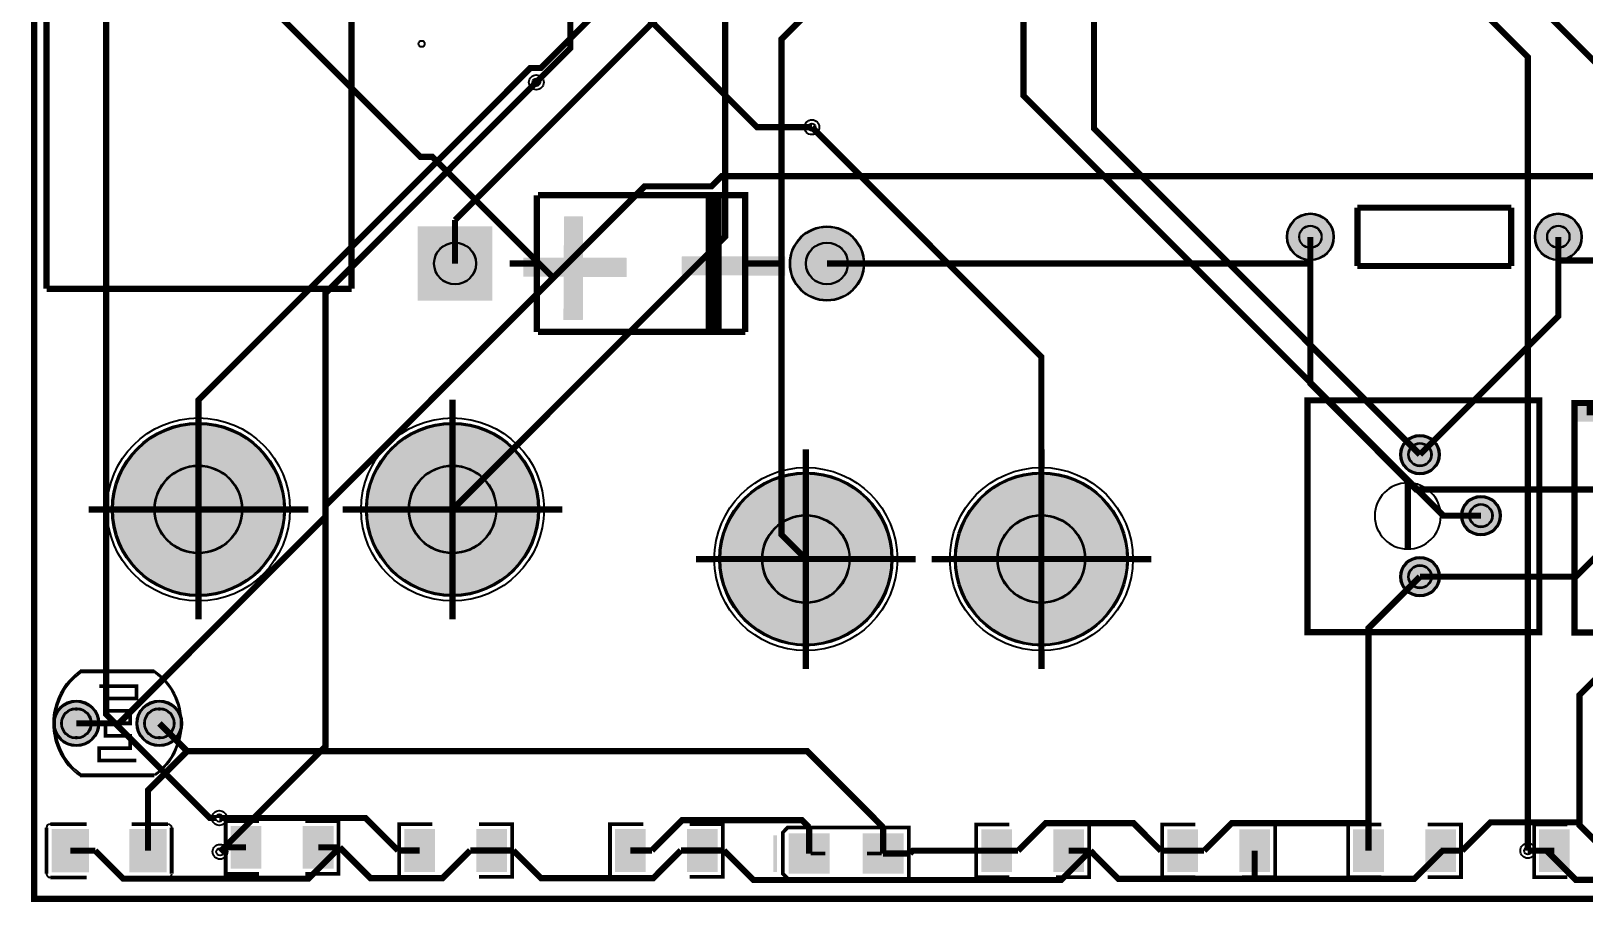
# Model space of a CAD drawing. Header units: millimetres. Extents: x 7 to 110, y 7 to 103.
# Drawn here: x 6.7 to 70.4, y 6.5 to 42.2 of the extents above; entities that cross this region are included whole.
import ezdxf

# ---------------------------------------------------------------- set-up
doc = ezdxf.new("R2010")
doc.units = ezdxf.units.MM
for name, color, linetype, true_color in [('BoardOutLine', 7, 'Continuous', 0xff00ff), ('BottomLayer', 7, 'Continuous', 0x0000ff), ('BottomSolderMaskLayer', 7, 'Continuous', 0xaa00ff), ('Document', 7, 'Continuous', 0xffffff), ('Hole', 7, 'Continuous', 0x222222), ('Multi-Layer', 7, 'Continuous', 0xc0c0c0), ('TopLayer', 7, 'Continuous', 0xff0000), ('TopPasteMaskLayer', 7, 'Continuous', 0x808080), ('TopSilkLayer', 7, 'Continuous', 0xffcc00), ('TopSolderMaskLayer', 7, 'Continuous', 0x800080)]:
    doc.layers.add(name, color=color, linetype=linetype, true_color=true_color)

msp = doc.modelspace()

# ---------------------------------------------------------------- hatches: boundary and pattern name
at = {"layer": 'BottomSolderMaskLayer'}
for points in [[(58.191516383032635, 33.77190754381513, 1), (60.121920243840364, 33.77190754381513, 1)], [(68.35153670307339, 33.77190754381513, 1), (70.28194056388112, 33.77190754381513, 1)], [(25.631445262890452, 31.154305308610674), (22.580645161290363, 31.154305308610674), (22.580645161290363, 34.20510541021088), (25.631445262890452, 34.20510541021088)], [(37.82067564135133, 32.67970535941072, 1), (40.87147574295153, 32.67970535941072, 1)], [(10.038214376428776, 22.606045212090407, 1), (17.139839979679984, 22.606045212090407, 1)], [(20.452235204470433, 22.606045212090407, 1), (27.55386080772164, 22.606045212090407, 1)], [(62.83439166878326, 24.852044704089394, 1), (64.45999491998977, 24.852044704089394, 1)], [(34.9302641605283, 20.5740411480823, 1), (42.03188976377951, 20.5740411480823, 1)], [(44.582283464567034, 20.5740411480823, 1), (51.68390906781824, 20.5740411480823, 1)], [(65.33426466852949, 22.351917703835397, 1), (66.959867919736, 22.351917703835397, 1)], [(62.83439166878326, 19.852044704089394, 1), (64.45999491998977, 19.852044704089394, 1)], [(7.647193294386444, 13.843027686055393, 1), (9.526797053593963, 13.843027686055393, 1)], [(11.047244094488224, 13.843027686055393, 1), (12.926847853695744, 13.843027686055393, 1)]]:
    msp.add_hatch(color=256, dxfattribs=at).paths.add_polyline_path(points)
at = {"layer": 'Document'}
for points in [[(28.547701295402817, 30.36776733553461), (29.3277114554229, 30.36776733553461), (29.347701295402544, 30.387757175514253), (29.347701295402544, 34.58778257556503), (29.327686055372055, 34.60777241554479), (28.587706375412722, 34.60777241554479), (28.567691135382233, 34.5877571755143), (28.567691135382233, 34.16776733553468)], [(31.137998475996824, 32.121336042672056), (31.137998475996824, 32.901346202692366), (31.11800863601718, 32.921336042672124), (26.917983235966517, 32.921336042672124), (26.897993395986873, 32.90132080264152), (26.897993395986873, 32.1613411226823), (26.918008636017362, 32.1413258826517), (27.337998475997097, 32.1413258826517)], [(37.63799847599705, 32.181330962661946), (37.63799847599705, 32.96134112268214), (37.61800863601741, 32.9813309626619), (33.41798323596652, 32.9813309626619), (33.39799339598687, 32.96131572263141), (33.39799339598687, 32.22133604267208), (33.41800863601736, 32.20132080264159), (33.83799847599687, 32.20132080264159)], [(69.97713995428, 26.967056134112227), (70.48514097028203, 26.967056134112227), (70.48514097028203, 26.586055372110764), (70.61214122428248, 26.4590551181102), (78.99415798831603, 26.4590551181102), (79.12115824231648, 26.586055372110764), (79.12115824231648, 27.09405638811279), (79.50215900431806, 27.09405638811279), (79.50215900431806, 26.205054610109187), (69.97713995428, 26.205054610109187)], [(41.35707391414792, 8.009017018034001), (41.35707391414792, 9.009017018034001), (41.207086614173136, 9.009017018034001), (41.207086614173136, 8.009017018034001)], [(38.68206756413508, 8.434010668021301), (38.68206756413508, 8.584023368046815), (39.28206756413522, 8.584023368046815), (39.28206756413522, 8.434010668021301)], [(41.58209296418602, 8.434010668021301), (41.58209296418602, 8.584023368046815), (40.98209296418588, 8.584023368046815), (40.98209296418588, 8.434010668021301)]]:
    msp.add_hatch(color=256, dxfattribs=at).paths.add_polyline_path(points)
at = {"layer": 'Multi-Layer'}
for points in [[(58.21691643383274, 33.77190754381513, 1), (60.096520193040256, 33.77190754381513, 1)], [(68.3769367538735, 33.77190754381513, 1), (70.25654051308102, 33.77190754381513, 1)], [(25.606045212090407, 31.17970535941072), (22.606045212090407, 31.17970535941072), (22.606045212090407, 34.17970535941072), (25.606045212090407, 34.17970535941072)], [(37.84607569215143, 32.67970535941072, 1), (40.84607569215143, 32.67970535941072, 1)], [(10.089014478028979, 22.606045212090407, 1), (17.08903987807978, 22.606045212090407, 1)], [(20.503035306070636, 22.606045212090407, 1), (27.50306070612144, 22.606045212090407, 1)], [(62.885191770383464, 24.852044704089394, 1), (64.40919481838957, 24.852044704089394, 1)], [(34.981064262128506, 20.5740411480823, 1), (41.98108966217931, 20.5740411480823, 1)], [(44.63308356616724, 20.5740411480823, 1), (51.63310896621804, 20.5740411480823, 1)], [(65.38506477012969, 22.351917703835397, 1), (66.9090678181358, 22.351917703835397, 1)], [(62.885191770383464, 19.852044704089394, 1), (64.40919481838957, 19.852044704089394, 1)], [(7.697993395986647, 13.843027686055393, 1), (9.47599695199376, 13.843027686055393, 1)], [(11.098044196088427, 13.843027686055393, 1), (12.876047752095541, 13.843027686055393, 1)]]:
    msp.add_hatch(color=256, dxfattribs=at).paths.add_polyline_path(points)
at = {"layer": 'TopLayer'}
for points in [[(16.14302768605546, 7.912522225044427), (16.14302768605546, 9.613512827025602), (14.935509271018532, 9.613512827025602), (14.935509271018532, 7.912522225044427)], [(17.89304038608077, 7.912522225044427), (17.89304038608077, 9.613512827025602), (19.1005588011177, 9.613512827025602), (19.1005588011177, 7.912522225044427)], [(9.079629159258388, 7.761849123698198), (9.079629159258388, 9.489865379730759), (7.594640589281084, 9.489865379730759), (7.594640589281084, 7.761849123698198)], [(10.779654559309051, 7.761849123698198), (10.779654559309051, 9.489865379730759), (12.264643129286355, 9.489865379730759), (12.264643129286355, 7.761849123698198)], [(23.255041910083833, 7.785521971043977), (23.255041910083833, 9.486512573025038), (22.047523495046903, 9.486512573025038), (22.047523495046903, 7.785521971043977)], [(25.00505461010937, 7.785521971043977), (25.00505461010937, 9.486512573025038), (26.21257302514607, 9.486512573025038), (26.21257302514607, 7.785521971043977)], [(31.891059182118283, 7.785521971043977), (31.891059182118283, 9.486512573025038), (30.68354076708158, 9.486512573025038), (30.68354076708158, 7.785521971043977)], [(33.64107188214382, 7.785521971043977), (33.64107188214382, 9.486512573025038), (34.84859029718075, 9.486512573025038), (34.84859029718075, 7.785521971043977)], [(37.79718059436129, 9.30901701803407), (39.43218186436377, 9.30901701803407), (39.43218186436377, 7.709017018033933), (37.79718059436129, 7.709017018033933)], [(40.83197866395733, 9.30901701803407), (42.46697993396003, 9.30901701803407), (42.46697993396003, 7.709017018033933), (40.83197866395733, 7.709017018033933)], [(46.90220980441984, 7.775361950723891), (46.90220980441984, 9.476352552705066), (45.69469138938268, 9.476352552705066), (45.69469138938268, 7.775361950723891)], [(48.65222250444515, 7.775361950723891), (48.65222250444515, 9.476352552705066), (49.85974091948185, 9.476352552705066), (49.85974091948185, 7.775361950723891)], [(54.52222504445024, 7.775361950723891), (54.52222504445024, 9.476352552705066), (53.31470662941308, 9.476352552705066), (53.31470662941308, 7.775361950723891)], [(56.27223774447555, 7.775361950723891), (56.27223774447555, 9.476352552705066), (57.479756159512476, 9.476352552705066), (57.479756159512476, 7.775361950723891)], [(62.142240284480636, 7.775361950723891), (62.142240284480636, 9.476352552705066), (60.934721869443706, 9.476352552705066), (60.934721869443706, 7.775361950723891)], [(63.89225298450617, 7.775361950723891), (63.89225298450617, 9.476352552705066), (65.09977139954287, 9.476352552705066), (65.09977139954287, 7.775361950723891)], [(69.76225552451126, 7.775361950723891), (69.76225552451126, 9.476352552705066), (68.5547371094741, 9.476352552705066), (68.5547371094741, 7.775361950723891)]]:
    msp.add_hatch(color=256, dxfattribs=at).paths.add_polyline_path(points)
at = {"layer": 'TopPasteMaskLayer'}
for points in [[(16.14302768605546, 8.01252222504445), (16.14302768605546, 8.373837947675838), (16.043027686055325, 8.473837947675861), (15.832461264922472, 8.473837947675861), (15.732461264922563, 8.573837947675884), (15.732461264922563, 8.952197104394145), (15.832461264922472, 9.052197104394168), (16.043027686055325, 9.052197104394168), (16.14302768605546, 9.15219710439419), (16.14302768605546, 9.513512827025579), (16.043027686055325, 9.613512827025602), (15.035509271018668, 9.613512827025602), (14.935509271018532, 9.513512827025579), (14.935509271018532, 8.01252222504445), (15.035509271018668, 7.912522225044427), (16.043027686055325, 7.912522225044427)], [(17.89304038608077, 8.01252222504445), (17.89304038608077, 8.373837947675838), (17.993040386080907, 8.473837947675861), (18.20360680721376, 8.473837947675861), (18.30360680721367, 8.573837947675884), (18.30360680721367, 8.952197104394145), (18.20360680721376, 9.052197104394168), (17.993040386080907, 9.052197104394168), (17.89304038608077, 9.15219710439419), (17.89304038608077, 9.513512827025579), (17.993040386080907, 9.613512827025602), (19.000558801117563, 9.613512827025602), (19.1005588011177, 9.513512827025579), (19.1005588011177, 8.01252222504445), (19.000558801117563, 7.912522225044427), (17.993040386080907, 7.912522225044427)], [(9.079629159258388, 7.861849123698221), (9.079629159258388, 8.232105664211304), (8.97962915925848, 8.332105664211326), (8.674726949453884, 8.332105664211326), (8.574726949453975, 8.432105664211349), (8.574726949453975, 8.819608839217608), (8.674726949453884, 8.91960883921763), (8.97962915925848, 8.91960883921763), (9.079629159258388, 9.019608839217653), (9.079629159258388, 9.389865379730736), (8.97962915925848, 9.489865379730759), (7.694640589281221, 9.489865379730759), (7.594640589281084, 9.389865379730736), (7.594640589281084, 7.861849123698221), (7.694640589281221, 7.761849123698198), (8.97962915925848, 7.761849123698198)], [(10.779654559309051, 7.861849123698221), (10.779654559309051, 8.232105664211304), (10.879654559309188, 8.332105664211326), (11.184556769113556, 8.332105664211326), (11.284556769113465, 8.432105664211349), (11.284556769113465, 8.819608839217608), (11.184556769113556, 8.91960883921763), (10.879654559309188, 8.91960883921763), (10.779654559309051, 9.019608839217653), (10.779654559309051, 9.389865379730736), (10.879654559309188, 9.489865379730759), (12.164643129286219, 9.489865379730759), (12.264643129286355, 9.389865379730736), (12.264643129286355, 7.861849123698221), (12.164643129286219, 7.761849123698198), (10.879654559309188, 7.761849123698198)], [(23.255041910083833, 7.885521971044), (23.255041910083833, 8.246837693675388), (23.155041910083924, 8.346837693675411), (22.94447548895107, 8.346837693675411), (22.844475488950934, 8.446837693675434), (22.844475488950934, 8.825196850393695), (22.94447548895107, 8.925196850393718), (23.155041910083924, 8.925196850393718), (23.255041910083833, 9.02519685039374), (23.255041910083833, 9.386512573025016), (23.155041910083924, 9.486512573025038), (22.14752349504704, 9.486512573025038), (22.047523495046903, 9.386512573025016), (22.047523495046903, 7.885521971044), (22.14752349504704, 7.785521971043977), (23.155041910083924, 7.785521971043977)], [(25.00505461010937, 7.885521971044), (25.00505461010937, 8.246837693675388), (25.105054610109278, 8.346837693675411), (25.31562103124213, 8.346837693675411), (25.415621031242267, 8.446837693675434), (25.415621031242267, 8.825196850393695), (25.31562103124213, 8.925196850393718), (25.105054610109278, 8.925196850393718), (25.00505461010937, 9.02519685039374), (25.00505461010937, 9.386512573025016), (25.105054610109278, 9.486512573025038), (26.112573025145934, 9.486512573025038), (26.21257302514607, 9.386512573025016), (26.21257302514607, 7.885521971044), (26.112573025145934, 7.785521971043977), (25.105054610109278, 7.785521971043977)], [(31.891059182118283, 7.885521971044), (31.891059182118283, 8.246837693675388), (31.791059182118374, 8.346837693675411), (31.58049276098552, 8.346837693675411), (31.480492760985385, 8.446837693675434), (31.480492760985385, 8.825196850393695), (31.58049276098552, 8.925196850393718), (31.791059182118374, 8.925196850393718), (31.891059182118283, 9.02519685039374), (31.891059182118283, 9.386512573025016), (31.791059182118374, 9.486512573025038), (30.783540767081718, 9.486512573025038), (30.68354076708158, 9.386512573025016), (30.68354076708158, 7.885521971044), (30.783540767081718, 7.785521971043977), (31.791059182118374, 7.785521971043977)], [(33.64107188214382, 7.885521971044), (33.64107188214382, 8.246837693675388), (33.74107188214373, 8.346837693675411), (33.95163830327658, 8.346837693675411), (34.05163830327672, 8.446837693675434), (34.05163830327672, 8.825196850393695), (33.95163830327658, 8.925196850393718), (33.74107188214373, 8.925196850393718), (33.64107188214382, 9.02519685039374), (33.64107188214382, 9.386512573025016), (33.74107188214373, 9.486512573025038), (34.74859029718061, 9.486512573025038), (34.84859029718075, 9.386512573025016), (34.84859029718075, 7.885521971044), (34.74859029718061, 7.785521971043977), (33.74107188214373, 7.785521971043977)], [(39.43208026416062, 7.8090170180339555), (39.43208026416062, 8.179527559055146), (39.33208026416071, 8.279527559055168), (38.97617475234949, 8.279527559055168), (38.876174752349584, 8.379527559055191), (38.876174752349584, 8.638506477012925), (38.97617475234949, 8.738506477012947), (39.33208026416071, 8.738506477012947), (39.43208026416062, 8.83850647701297), (39.43208026416062, 9.209017018034046), (39.33208026416071, 9.30901701803407), (37.89707899415782, 9.30901701803407), (37.797078994157914, 9.209017018034046), (37.797078994157914, 7.8090170180339555), (37.89707899415782, 7.709017018033933), (39.33208026416071, 7.709017018033933)], [(40.83205486410964, 9.209042418084778), (40.83205486410964, 8.83850647701297), (40.93205486410977, 8.738506477012947), (41.28796037592076, 8.738506477012947), (41.3879603759209, 8.638506477012925), (41.3879603759209, 8.379552959105922), (41.28796037592076, 8.2795529591059), (40.93205486410977, 8.2795529591059), (40.83205486410964, 8.179527559055146), (40.83205486410964, 7.8090170180339555), (40.93205486410977, 7.709017018033933), (42.36705613411243, 7.709017018033933), (42.467081534163185, 7.8090170180339555), (42.467081534163185, 9.209042418084778), (42.36705613411243, 9.3090424180848), (40.93205486410977, 9.3090424180848)], [(46.90220980441984, 7.8753619507238), (46.90220980441984, 8.236677673355302), (46.802209804419704, 8.336677673355325), (46.59164338328685, 8.336677673355325), (46.491643383286714, 8.436677673355348), (46.491643383286714, 8.815036830073609), (46.59164338328685, 8.915036830073632), (46.802209804419704, 8.915036830073632), (46.90220980441984, 9.015036830073655), (46.90220980441984, 9.376352552705043), (46.802209804419704, 9.476352552705066), (45.79469138938282, 9.476352552705066), (45.69469138938268, 9.376352552705043), (45.69469138938268, 7.8753619507238), (45.79469138938282, 7.775361950723891), (46.802209804419704, 7.775361950723891)], [(48.65222250444515, 7.8753619507238), (48.65222250444515, 8.236677673355302), (48.75222250444506, 8.336677673355325), (48.96278892557791, 8.336677673355325), (49.06278892557805, 8.436677673355348), (49.06278892557805, 8.815036830073609), (48.96278892557791, 8.915036830073632), (48.75222250444506, 8.915036830073632), (48.65222250444515, 9.015036830073655), (48.65222250444515, 9.376352552705043), (48.75222250444506, 9.476352552705066), (49.759740919481715, 9.476352552705066), (49.85974091948185, 9.376352552705043), (49.85974091948185, 7.8753619507238), (49.759740919481715, 7.775361950723891), (48.75222250444506, 7.775361950723891)], [(54.52222504445024, 7.8753619507238), (54.52222504445024, 8.236677673355302), (54.4222250444501, 8.336677673355325), (54.21165862331725, 8.336677673355325), (54.11165862331711, 8.436677673355348), (54.11165862331711, 8.815036830073609), (54.21165862331725, 8.915036830073632), (54.4222250444501, 8.915036830073632), (54.52222504445024, 9.015036830073655), (54.52222504445024, 9.376352552705043), (54.4222250444501, 9.476352552705066), (53.41470662941322, 9.476352552705066), (53.31470662941308, 9.376352552705043), (53.31470662941308, 7.8753619507238), (53.41470662941322, 7.775361950723891), (54.4222250444501, 7.775361950723891)], [(56.27223774447555, 7.8753619507238), (56.27223774447555, 8.236677673355302), (56.372237744475456, 8.336677673355325), (56.58280416560831, 8.336677673355325), (56.682804165608445, 8.436677673355348), (56.682804165608445, 8.815036830073609), (56.58280416560831, 8.915036830073632), (56.372237744475456, 8.915036830073632), (56.27223774447555, 9.015036830073655), (56.27223774447555, 9.376352552705043), (56.372237744475456, 9.476352552705066), (57.37975615951234, 9.476352552705066), (57.479756159512476, 9.376352552705043), (57.479756159512476, 7.8753619507238), (57.37975615951234, 7.775361950723891), (56.372237744475456, 7.775361950723891)], [(62.142240284480636, 7.8753619507238), (62.142240284480636, 8.236677673355302), (62.0422402844805, 8.336677673355325), (61.83167386334787, 8.336677673355325), (61.73167386334774, 8.436677673355348), (61.73167386334774, 8.815036830073609), (61.83167386334787, 8.915036830073632), (62.0422402844805, 8.915036830073632), (62.142240284480636, 9.015036830073655), (62.142240284480636, 9.376352552705043), (62.0422402844805, 9.476352552705066), (61.03472186944384, 9.476352552705066), (60.934721869443706, 9.376352552705043), (60.934721869443706, 7.8753619507238), (61.03472186944384, 7.775361950723891), (62.0422402844805, 7.775361950723891)], [(63.89225298450617, 7.8753619507238), (63.89225298450617, 8.236677673355302), (63.99225298450608, 8.336677673355325), (64.2028194056387, 8.336677673355325), (64.30281940563884, 8.436677673355348), (64.30281940563884, 8.815036830073609), (64.2028194056387, 8.915036830073632), (63.99225298450608, 8.915036830073632), (63.89225298450617, 9.015036830073655), (63.89225298450617, 9.376352552705043), (63.99225298450608, 9.476352552705066), (64.99977139954274, 9.476352552705066), (65.09977139954287, 9.376352552705043), (65.09977139954287, 7.8753619507238), (64.99977139954274, 7.775361950723891), (63.99225298450608, 7.775361950723891)], [(69.76225552451126, 7.8753619507238), (69.76225552451126, 8.236677673355302), (69.66225552451112, 8.336677673355325), (69.45168910337827, 8.336677673355325), (69.35168910337813, 8.436677673355348), (69.35168910337813, 8.815036830073609), (69.45168910337827, 8.915036830073632), (69.66225552451112, 8.915036830073632), (69.76225552451126, 9.015036830073655), (69.76225552451126, 9.376352552705043), (69.66225552451112, 9.476352552705066), (68.65473710947424, 9.476352552705066), (68.5547371094741, 9.376352552705043), (68.5547371094741, 7.8753619507238), (68.65473710947424, 7.775361950723891), (69.66225552451112, 7.775361950723891)]]:
    msp.add_hatch(color=256, dxfattribs=at).paths.add_polyline_path(points)
at = {"layer": 'TopSilkLayer'}
msp.add_hatch(color=256, dxfattribs=at).paths.add_polyline_path([(37.2982727965458, 7.747828295656632), (37.2982727965458, 9.250241300482571), (37.14587249174508, 9.250241300482571), (37.14587249174508, 7.747828295656632)])
at = {"layer": 'TopSolderMaskLayer'}
for points in [[(58.191516383032635, 33.77190754381513, 1), (60.121920243840364, 33.77190754381513, 1)], [(68.35153670307339, 33.77190754381513, 1), (70.28194056388112, 33.77190754381513, 1)], [(25.631445262890452, 31.154305308610674), (22.580645161290363, 31.154305308610674), (22.580645161290363, 34.20510541021088), (25.631445262890452, 34.20510541021088)], [(37.82067564135133, 32.67970535941072, 1), (40.87147574295153, 32.67970535941072, 1)], [(10.038214376428776, 22.606045212090407, 1), (17.139839979679984, 22.606045212090407, 1)], [(20.452235204470433, 22.606045212090407, 1), (27.55386080772164, 22.606045212090407, 1)], [(62.83439166878326, 24.852044704089394, 1), (64.45999491998977, 24.852044704089394, 1)], [(34.9302641605283, 20.5740411480823, 1), (42.03188976377951, 20.5740411480823, 1)], [(44.582283464567034, 20.5740411480823, 1), (51.68390906781824, 20.5740411480823, 1)], [(65.33426466852949, 22.351917703835397, 1), (66.959867919736, 22.351917703835397, 1)], [(62.83439166878326, 19.852044704089394, 1), (64.45999491998977, 19.852044704089394, 1)], [(7.647193294386444, 13.843027686055393, 1), (9.526797053593963, 13.843027686055393, 1)], [(11.047244094488224, 13.843027686055393, 1), (12.926847853695744, 13.843027686055393, 1)], [(16.168428805431518, 7.887122553525046), (16.168428805431518, 9.638912498544983), (14.910110288794499, 9.638912498544983), (14.910110288794499, 7.887122553525046)], [(17.867639266704714, 7.887122553525046), (17.867639266704714, 9.638912498544983), (19.125957783341732, 9.638912498544983), (19.125957783341732, 7.887122553525046)], [(9.105031382302627, 7.736448699538187), (9.105031382302627, 9.51526580389077), (7.569243579622821, 9.51526580389077), (7.569243579622821, 7.736448699538187)], [(10.75425233626504, 7.736448699538187), (10.75425233626504, 9.51526580389077), (12.290040138944619, 9.51526580389077), (12.290040138944619, 7.736448699538187)], [(23.28044302945989, 7.7601222995244825), (23.28044302945989, 9.511912244544533), (22.02212451282287, 9.511912244544533), (22.02212451282287, 7.7601222995244825)], [(24.979653490733313, 7.7601222995244825), (24.979653490733313, 9.511912244544533), (26.23797200737033, 9.511912244544533), (26.23797200737033, 7.7601222995244825)], [(31.91646030149434, 7.7601222995244825), (31.91646030149434, 9.511912244544533), (30.65814178485732, 9.511912244544533), (30.65814178485732, 7.7601222995244825)], [(33.61567076276776, 7.7601222995244825), (33.61567076276776, 9.511912244544533), (34.87398927940478, 9.511912244544533), (34.87398927940478, 7.7601222995244825)], [(37.77178054356102, 9.334417068834114), (39.457581915163814, 9.334417068834114), (39.457581915163814, 7.683616967233888), (37.77178054356102, 7.683616967233888)], [(40.806578613157285, 9.334417068834114), (42.49237998476008, 9.334417068834114), (42.49237998476008, 7.683616967233888), (40.806578613157285, 7.683616967233888)], [(46.927610923795896, 7.74996227920451), (46.927610923795896, 9.501752224224447), (45.66929240715865, 9.501752224224447), (45.66929240715865, 7.74996227920451)], [(48.62682138506909, 7.74996227920451), (48.62682138506909, 9.501752224224447), (49.88513990170611, 9.501752224224447), (49.88513990170611, 7.74996227920451)], [(54.547626163826294, 7.74996227920451), (54.547626163826294, 9.501752224224447), (53.28930764718905, 9.501752224224447), (53.28930764718905, 7.74996227920451)], [(56.24683662509949, 7.74996227920451), (56.24683662509949, 9.501752224224447), (57.50515514173651, 9.501752224224447), (57.50515514173651, 7.74996227920451)], [(62.16764140385669, 7.74996227920451), (62.16764140385669, 9.501752224224447), (60.90932288721967, 9.501752224224447), (60.90932288721967, 7.74996227920451)], [(63.866851865130116, 7.74996227920451), (63.866851865130116, 9.501752224224447), (65.1251703817669, 9.501752224224447), (65.1251703817669, 7.74996227920451)], [(69.78765664388732, 7.74996227920451), (69.78765664388732, 9.501752224224447), (68.52933812725007, 9.501752224224447), (68.52933812725007, 7.74996227920451)]]:
    msp.add_hatch(color=256, dxfattribs=at).paths.add_polyline_path(points)

# ---------------------------------------------------------------- linework, layer by layer
at = {"layer": 'BoardOutLine', "const_width": 0.25400050800101603}
msp.add_lwpolyline([(6.858013716027358, 103.25120650241297), (109.0932181864365, 103.25120650241297), (109.0932181864365, 6.654813309626547), (6.858013716027358, 6.654813309626547), (6.858013716027358, 103.25120650241297)], close=True, dxfattribs=at)
at = {"layer": 'BottomLayer', "const_width": 0.25400050800101603}
for points in [[(40.766065532131165, 98.79603759207521), (47.398526797053705, 92.16357632715267), (47.398526797053705, 39.558547117094236), (64.60502921005843, 22.352044704089394), (66.14706629413274, 22.352044704089394)], [(31.369062738125535, 52.17500635001272), (30.099060198120355, 50.905003810007656), (30.099060198120355, 43.163322326644675), (27.62560325120637, 40.68986537973069), (27.19278638557273, 40.68986537973069), (13.58902717805438, 27.08610617221234), (13.58902717805438, 22.606045212090407)], [(38.98907797815593, 52.17500635001272), (35.17907035814085, 48.36499872999741), (35.17907035814085, 33.782067564135104), (24.003048006096037, 22.606045212090407)], [(49.27609855219714, 52.313944627889214), (49.27609855219714, 50.38201676403344), (50.287020574041094, 49.37109474218937), (50.287020574041094, 38.21234442468881), (63.64719329438651, 24.85217170434339)], [(12.346202692405427, 49.05359410718813), (9.80797561595125, 46.515367030733955), (9.80797561595125, 14.212344424688922), (14.05359410718836, 9.966725933451812), (14.445770891541883, 9.966725933451812), (14.445770891541883, 9.966471932943819)], [(24.106172212344404, 34.45948691897377), (32.40005080010167, 42.75336550673103), (32.40005080010167, 44.89966979933956)], [(64.51612903225816, 44.693929387858816), (68.06756413512824, 41.142494284988516), (68.06756413512824, 8.625857251714478)], [(67.0561341122683, 44.693929387858816), (72.09169418338831, 39.658369316738685), (72.09169418338831, 34.407416814833596)], [(38.98907797815593, 43.37490474980939), (37.48336296672608, 41.86918973837942), (37.48336296672608, 21.571755143510245), (38.48107696215391, 20.5740411480823)], [(27.43535687071369, 40.10439420878845), (18.796291592583316, 31.465328930657847), (18.796291592583316, 12.90347980695958), (14.474980949961832, 8.582169164338325)], [(38.728727457454966, 38.263652527305), (48.13309626619264, 28.85928371856744), (48.13309626619264, 20.5740411480823)], [(24.106172212344404, 32.67970535941072), (24.106172212344404, 34.45948691897377)]]:
    msp.add_lwpolyline(points, dxfattribs=at)
at = {"layer": 'BottomSolderMaskLayer'}
for points in [[(8.617203091548959, 14.447186037229239), (8.556787256431676, 14.447186037229239)], [(12.018327950941625, 14.447186037229239), (11.957912115824342, 14.447186037229239)], [(8.617203091548959, 13.238869334881548), (8.556787256431676, 13.238869334881548)], [(12.018327950941625, 13.238869334881548), (11.957912115824342, 13.238869334881548)]]:
    msp.add_lwpolyline(points, close=True, dxfattribs=at)
for centre, radius in [((59.1567183134365, 33.77190754381513), 0.9652019304038612), ((69.31673863347726, 33.77190754381513), 0.9652019304038612), ((39.34607569215143, 32.67970535941072), 1.525400050800102), ((59.1567183134365, 33.77190754381513), 0.4617317342742795), ((69.31673863347726, 33.77190754381513), 0.4617317342742795), ((24.106045212090407, 32.67970535941072), 0.8644062771996512), ((39.34607569215143, 32.67970535941072), 0.8644062771996512), ((13.58902717805438, 22.606045212090407), 3.5508128016256033), ((24.003048006096037, 22.606045212090407), 3.5508128016256033), ((63.64719329438651, 24.852044704089394), 0.8128016256032513), ((63.647117094234204, 24.852044704089394), 0.4800135466937601), ((13.58902717805438, 22.606045212090407), 1.803809965592434), ((24.003048006096037, 22.606045212090407), 1.803809965592434), ((38.48107696215391, 20.5740411480823), 3.5508128016256033), ((48.13309626619264, 20.5740411480823), 3.5508128016256033), ((66.14706629413274, 22.351917703835397), 0.8128016256032513), ((38.48107696215391, 20.5740411480823), 1.803809965592434), ((48.13309626619264, 20.5740411480823), 1.803809965592434), ((66.14714249428505, 22.351917703835397), 0.4800135466937601), ((63.64719329438651, 19.852044704089394), 0.8128016256032513), ((63.647117094234204, 19.852044704089394), 0.4800135466937601), ((8.586995173990204, 13.843027686055393), 0.9398018796037594), ((11.987045974091984, 13.843027686055393), 0.9398018796037594)]:
    msp.add_circle(centre, radius, dxfattribs=at)
for centre, start, end in [((8.556787256431676, 13.843027686055393), 90, 270), ((8.617203091548959, 13.843027686055393), 270, 90), ((11.957912115824342, 13.843027686055393), 90, 270), ((12.018327950941625, 13.843027686055393), 270, 90)]:
    msp.add_arc(centre, 0.6041583511738453, start, end, dxfattribs=at)
at = {"layer": 'Document'}
for points, const_width in [([(13.58902717805438, 26.416052832105606), (13.58902717805438, 18.79603759207521)], 0.25400050800101603), ([(24.003048006096037, 26.416052832105606), (24.003048006096037, 18.79603759207521)], 0.25400050800101603), ([(38.48107696215391, 24.3840487680975), (38.48107696215391, 16.76403352806699)], 0.25400050800101603), ([(48.13309626619264, 24.3840487680975), (48.13309626619264, 16.76403352806699)], 0.25400050800101603), ([(9.779019558039067, 22.606045212090407), (17.399034798069692, 22.606045212090407)], 0.25400050800101603), ([(20.193040386080725, 22.606045212090407), (27.81305562611135, 22.606045212090407)], 0.25400050800101603), ([(34.67106934213882, 20.5740411480823), (42.29108458216922, 20.5740411480823)], 0.25400050800101603), ([(44.323088646177325, 20.5740411480823), (51.94310388620772, 20.5740411480823)], 0.25400050800101603), ([(8.787655575311305, 15.94361188722371), (11.787401574803312, 15.94361188722371)], 0.1), ([(11.049022098044247, 12.3190246380492), (9.525019050038168, 12.3190246380492), (9.525019050038168, 12.82702565405134), (10.79502159004312, 12.82702565405134), (10.79502159004312, 13.335026670053367), (9.779019558039067, 13.335026670053367), (9.779019558039067, 13.843027686055393), (10.79502159004312, 13.843027686055393), (10.79502159004312, 14.35102870205742), (9.779019558039067, 14.35102870205742), (9.779019558039067, 14.859029718059446), (11.049022098044247, 14.859029718059446), (11.049022098044247, 15.367030734061473), (9.525019050038168, 15.367030734061473)], 0.15240030480060962), ([(11.787401574803312, 11.742443484886962), (8.787655575311305, 11.742443484886962)], 0.1)]:
    msp.add_lwpolyline(points, dxfattribs=dict(at, const_width=const_width))
msp.add_circle((22.733070866141702, 41.67894335788674), 0.12700025400050802, dxfattribs=at)
for centre, start, end in [((10.286987912698464, 13.843030883426081), 125.46200315834687, 234.46249465267735), ((10.287002435282261, 13.843024488684591), 305.4620031583469, 54.462494652677385)]:
    msp.add_arc(centre, 2.580695961391923, start, end, dxfattribs=at)
at = {"layer": 'Hole'}
for centre in [(27.43535687071369, 40.10439420878845), (38.728727457454966, 38.263652527305), (14.445770891541883, 9.966471932943819), (14.474980949961832, 8.582169164338325), (68.06756413512824, 8.625857251714478)]:
    msp.add_circle(centre, 0.15240030480060962, dxfattribs=at)
at = {"layer": 'Multi-Layer'}
for points in [[(8.615570231140396, 14.41452882905768), (8.558420116840239, 14.41452882905768)], [(12.01663703327415, 14.41452882905768), (11.959486918973766, 14.41452882905768)], [(8.615570231140396, 13.271526543053106), (8.558420116840239, 13.271526543053106)], [(12.01663703327415, 13.271526543053106), (11.959486918973766, 13.271526543053106)]]:
    msp.add_lwpolyline(points, close=True, dxfattribs=at)
for centre, radius in [((27.43535687071369, 40.10439420878845), 0.30480060960121924), ((38.728727457454966, 38.263652527305), 0.30480060960121924), ((59.1567183134365, 33.77190754381513), 0.9398018796037594), ((69.31673863347726, 33.77190754381513), 0.9398018796037594), ((39.34607569215143, 32.67970535941072), 1.5000000000000002), ((59.1567183134365, 33.77190754381513), 0.4495808991617984), ((69.31673863347726, 33.77190754381513), 0.4495808991617984), ((24.106045212090407, 32.67970535941072), 0.8500127000254001), ((39.34607569215143, 32.67970535941072), 0.8500127000254001), ((13.58902717805438, 22.606045212090407), 3.5000127000254007), ((24.003048006096037, 22.606045212090407), 3.5000127000254007), ((63.64719329438651, 24.852044704089394), 0.7620015240030481), ((63.647117094234204, 24.852044704089394), 0.4500127000254001), ((13.58902717805438, 22.606045212090407), 1.7780035560071124), ((24.003048006096037, 22.606045212090407), 1.7780035560071124), ((38.48107696215391, 20.5740411480823), 3.5000127000254007), ((48.13309626619264, 20.5740411480823), 3.5000127000254007), ((66.14706629413274, 22.351917703835397), 0.7620015240030481), ((38.48107696215391, 20.5740411480823), 1.7780035560071124), ((48.13309626619264, 20.5740411480823), 1.7780035560071124), ((66.14714249428505, 22.351917703835397), 0.4500127000254001), ((63.64719329438651, 19.852044704089394), 0.7620015240030481), ((63.647117094234204, 19.852044704089394), 0.4500127000254001), ((8.586995173990204, 13.843027686055393), 0.8890017780035562), ((11.987045974091984, 13.843027686055393), 0.8890017780035562), ((14.445770891541883, 9.966471932943819), 0.30480060960121924), ((68.06756413512824, 8.625857251714478), 0.30480060960121924), ((14.474980949961832, 8.582169164338325), 0.30480060960121924)]:
    msp.add_circle(centre, radius, dxfattribs=at)
for centre, start, end in [((8.558420116840239, 13.843027686055393), 90, 270), ((8.615570231140396, 13.843027686055393), 270, 90), ((11.959486918973766, 13.843027686055393), 90, 270), ((12.01663703327415, 13.843027686055393), 270, 90)]:
    msp.add_arc(centre, 0.571501143002286, start, end, dxfattribs=at)
at = {"layer": 'TopLayer', "const_width": 0.25400050800101603}
for points in [[(28.131318262636455, 32.098298196596375), (23.182372364744765, 37.04699009398007), (22.68300736601475, 37.04699009398007), (11.165354330708738, 48.56464312928631), (11.165354330708738, 52.082550165100315), (11.232918465837088, 52.15011430022855), (11.232918465837088, 52.28879857759716), (12.976377952756025, 54.0322580645161), (12.976377952756025, 58.05054610109221), (19.549911099822225, 64.62407924815852), (19.549911099822225, 67.79984759969511), (23.876047752095587, 72.12598425196848)], [(28.829057658115403, 43.37490474980939), (28.829057658115403, 41.49809499619005), (27.43535687071369, 40.10439420878845)], [(31.369062738125535, 43.37490474980939), (36.480314960629926, 38.263652527305), (38.728727457454966, 38.263652527305)], [(86.68961137922258, 36.25527051054098), (35.0287020574043, 36.25527051054098), (34.61747523495035, 35.84404368808737), (31.877063754127562, 35.84404368808737), (28.131318262636455, 32.098298196596375)], [(59.1567183134365, 32.67970535941072), (59.1567183134365, 33.77190754381513)], [(69.31673863347726, 32.80670561341117), (69.31673863347726, 33.77190754381513)], [(59.1567183134365, 32.67970535941072), (39.34620269240543, 32.67970535941072)], [(88.13817627635251, 21.59512319024634), (88.13817627635251, 21.856489712979396), (86.57531115062227, 23.41935483870975), (63.49707899415819, 23.41935483870975), (59.1567183134365, 27.759715519430983), (59.1567183134365, 32.67970535941072)], [(63.64719329438651, 24.85217170434339), (69.31673863347726, 30.521717043434137), (69.31673863347726, 32.80670561341117)], [(69.31673863347726, 32.80670561341117), (77.21615443230883, 32.80670561341117)], [(28.131318262636455, 32.098298196596375), (18.796291592583316, 22.76327152654312), (18.796291592583316, 22.30657861315717), (10.33274066548131, 13.843027686055393), (8.586995173990204, 13.843027686055393)], [(72.30327660655337, 22.118110236220446), (70.03733807467609, 19.85217170434339), (63.64719329438651, 19.85217170434339)], [(70.18669037338066, 9.790195580391128), (70.18669037338066, 15.001524003048075), (77.30327660655314, 22.118110236220446)], [(63.64719329438651, 19.85217170434339), (61.538481076962285, 17.74345948691905), (61.538481076962285, 9.757175514351047)], [(11.987045974091984, 13.843027686055393), (13.12750825501655, 12.702565405130827)], [(13.12750825501655, 12.702565405130827), (11.52222504445001, 11.0972821945644), (11.52222504445001, 8.625857251714478)], [(41.64947929895868, 9.588773177546386), (38.53568707137413, 12.702565405130827), (13.12750825501655, 12.702565405130827)], [(21.76784353568712, 8.636017272034564), (20.437388874777866, 9.966471932943819), (14.445770891541883, 9.966471932943819)], [(32.170688341376604, 8.636017272034564), (33.4127508255018, 9.878079756159423), (38.32537465074927, 9.878079756159423), (38.61468122936242, 9.588773177546386)], [(38.61468122936242, 8.509017018034001), (38.61468122936242, 9.588773177546386)], [(41.64947929895868, 8.509017018034001), (41.64947929895868, 9.588773177546386)], [(53.03505207010414, 8.625857251714478), (51.9037338074678, 9.757175514351047), (48.31318262636535, 9.757175514351047), (47.18186436372878, 8.625857251714478)], [(54.801879603759176, 8.625857251714478), (55.933197866395744, 9.757175514351047), (61.538481076962285, 9.757175514351047)], [(61.538481076962285, 9.757175514351047), (61.538481076962285, 8.625857251714478)], [(70.18669037338066, 9.790195580391128), (66.54381508763015, 9.790195580391128), (65.37947675895373, 8.625857251714478)], [(71.2326644653291, 8.625857251714478), (70.18669037338066, 9.671831343662689), (70.18669037338066, 9.790195580391128)], [(8.33705867411743, 8.625857251714478), (9.35941071882155, 8.625857251714478)], [(19.380238760477482, 8.763017526035014), (18.09804419608838, 7.480822961645913), (10.504445008890002, 7.480822961645913), (9.35941071882155, 8.625857251714478)], [(14.474980949961832, 8.582169164338325), (14.655829311658522, 8.763017526035014)], [(15.539243078486038, 8.763017526035014), (14.655829311658522, 8.763017526035014)], [(18.496824993649966, 8.763017526035014), (19.380238760477482, 8.763017526035014)], [(24.72542545085105, 8.636017272034564), (23.59410718821448, 7.504699009397996), (20.6385572771145, 7.504699009397996), (19.380238760477482, 8.763017526035014)], [(22.651257302514637, 8.636017272034564), (21.76784353568712, 8.636017272034564)], [(25.167132334264693, 8.636017272034564), (24.72542545085105, 8.636017272034564)], [(25.167132334264693, 8.636017272034564), (25.608839217678565, 8.636017272034564)], [(25.608839217678565, 8.636017272034564), (26.49225298450608, 8.636017272034564)], [(26.49225298450608, 8.636017272034564), (27.623571247142422, 7.504699009397996), (32.23012446024893, 7.504699009397996), (33.3614427228855, 8.636017272034564)], [(31.287274574549087, 8.636017272034564), (32.170688341376604, 8.636017272034564)], [(34.244856489713015, 8.636017272034564), (33.3614427228855, 8.636017272034564)], [(34.244856489713015, 8.636017272034564), (35.12827025654053, 8.636017272034564)], [(50.139446278892706, 8.625857251714478), (48.94157988315976, 7.427990855981761), (36.33629667259322, 7.427990855981761), (35.12827025654053, 8.636017272034564)], [(41.64947929895868, 8.509017018034001), (42.74676149352297, 8.509017018034001)], [(46.29845059690126, 8.625857251714478), (42.863601727203445, 8.625857251714478), (42.74676149352297, 8.509017018034001)], [(46.740157480314906, 8.625857251714478), (46.29845059690126, 8.625857251714478)], [(46.740157480314906, 8.625857251714478), (47.18186436372878, 8.625857251714478)], [(49.25603251206519, 8.625857251714478), (50.139446278892706, 8.625857251714478)], [(56.87604775209559, 7.471424942849808), (51.293878587757376, 7.471424942849808), (50.139446278892706, 8.625857251714478)], [(53.47675895351779, 8.625857251714478), (53.03505207010414, 8.625857251714478)], [(53.47675895351779, 8.625857251714478), (53.91846583693166, 8.625857251714478)], [(53.91846583693166, 8.625857251714478), (54.801879603759176, 8.625857251714478)], [(56.87604775209559, 8.625857251714478), (56.87604775209559, 7.471424942849808)], [(56.87604775209559, 7.471424942849808), (63.41148082296161, 7.471424942849808), (64.56591313182628, 8.625857251714478)], [(64.49606299212599, 8.625857251714478), (64.56591313182628, 8.625857251714478)], [(64.93776987553963, 8.625857251714478), (64.56591313182628, 8.625857251714478)], [(64.93776987553963, 8.625857251714478), (65.37947675895373, 8.625857251714478)], [(68.27508255016517, 8.625857251714478), (68.06756413512824, 8.625857251714478)], [(68.71678943357881, 8.625857251714478), (68.27508255016517, 8.625857251714478)], [(68.71678943357881, 8.625857251714478), (68.84124968249955, 8.625857251714478)], [(69.15849631699268, 8.625857251714478), (68.84124968249955, 8.625857251714478)], [(68.84124968249955, 8.625857251714478), (70.03175006350023, 7.435356870713804), (93.16535433070874, 7.435356870713804), (93.40589281178552, 7.675895351790587)]]:
    msp.add_lwpolyline(points, dxfattribs=at)
at = {"layer": 'TopSilkLayer'}
for points, const_width in [([(7.3660147320293845, 52.84371348742695), (7.3660147320293845, 31.643611887223756)], 0.25400050800101603), ([(19.86604013208023, 31.6436372872746), (19.86604013208023, 52.84371348742695)], 0.25400050800101603), ([(27.458445516891175, 29.87970535941065), (27.458445516891175, 35.47970535941067)], 0.25400050800101603), ([(27.498450596901307, 35.47970535941067), (35.99845059690131, 35.47970535941067), (35.99845059690131, 29.87970535941065)], 0.25400050800101603), ([(34.49845059690108, 35.47970535941067), (34.49845059690108, 29.87970535941065)], 0.25400050800101603), ([(34.698450596901125, 35.47970535941067), (34.698450596901125, 29.87970535941065)], 0.25400050800101603), ([(34.89845059690117, 35.47970535941067), (34.89845059690117, 29.87970535941065)], 0.25400050800101603), ([(61.08712217424443, 32.57810515621031), (61.08712217424443, 34.96570993141984)], 0.25400050800101603), ([(61.08712217424443, 34.96570993141984), (67.38633477266956, 34.96570993141984)], 0.25400050800101603), ([(67.38633477266956, 34.96570993141984), (67.38633477266956, 32.57810515621031)], 0.25400050800101603), ([(26.338455676911167, 32.67970535941072), (27.438455676911303, 32.67970535941072)], 0.25400050800101603), ([(35.99845059690131, 32.67970535941072), (37.598450596901216, 32.67970535941072)], 0.25400050800101603), ([(67.38633477266956, 32.57810515621031), (61.08712217424443, 32.57810515621031)], 0.25400050800101603), ([(19.866065532131074, 31.6436372872746), (7.366040132080229, 31.6436372872746)], 0.25400050800101603), ([(35.99845059690131, 29.87970535941065), (27.498450596901307, 29.87970535941065)], 0.25400050800101603), ([(13.58902717805438, 26.35605791211583), (13.58902717805438, 27.106045212090407)], 0.2580645161290323), ([(24.003048006096037, 26.35605791211583), (24.003048006096037, 27.106045212090407)], 0.2580645161290323), ([(38.48107696215391, 24.324053848107724), (38.48107696215391, 25.0740411480823)], 0.2580645161290323), ([(48.13309626619264, 24.324053848107724), (48.13309626619264, 25.0740411480823)], 0.2580645161290323), ([(63.147066294132514, 20.998552197104345), (63.147066294132514, 23.70904241808489)], 0.25400050800101603), ([(9.839014478028844, 22.606045212090407), (9.08902717805438, 22.606045212090407)], 0.2580645161290323), ([(18.08902717805438, 22.606045212090407), (17.339039878079916, 22.606045212090407)], 0.2580645161290323), ([(20.25303530607073, 22.606045212090407), (19.50304800609581, 22.606045212090407)], 0.2580645161290323), ([(28.503048006096037, 22.606045212090407), (27.753060706121346, 22.606045212090407)], 0.2580645161290323), ([(34.7310642621286, 20.5740411480823), (33.98107696215391, 20.5740411480823)], 0.2580645161290323), ([(42.981076962154134, 20.5740411480823), (42.231089662179215, 20.5740411480823)], 0.2580645161290323), ([(44.38308356616733, 20.5740411480823), (43.63309626619241, 20.5740411480823)], 0.2580645161290323), ([(52.63309626619264, 20.5740411480823), (51.88310896621795, 20.5740411480823)], 0.2580645161290323), ([(13.58902717805438, 18.106045212090407), (13.58902717805438, 18.856032512064985)], 0.2580645161290323), ([(24.003048006096037, 18.106045212090407), (24.003048006096037, 18.856032512064985)], 0.2580645161290323), ([(38.48107696215391, 16.0740411480823), (38.48107696215391, 16.82402844805688)], 0.2580645161290323), ([(48.13309626619264, 16.0740411480823), (48.13309626619264, 16.82402844805688)], 0.2580645161290323), ([(8.736855473710989, 15.991871983743977), (11.787401574803312, 15.991871983743977)], 0.11998983997967998), ([(8.736855473710989, 11.694183388366696), (11.787401574803312, 11.694183388366696)], 0.11998983997967998), ([(7.366040132080229, 7.685648971297951), (7.366040132080229, 9.566065532131006)], 0.15240030480060962), ([(7.518440436880951, 9.718465836931614), (9.003429006858028, 9.718465836931614)], 0.15240030480060962), ([(12.340843281686489, 9.718465836931614), (10.855854711709412, 9.718465836931614)], 0.15240030480060962), ([(12.49324358648721, 7.685648971297951), (12.49324358648721, 9.566065532131006)], 0.15240030480060962), ([(16.0668275336551, 7.683921767843572), (14.706908813817677, 7.683921767843572), (14.706908813817677, 9.84211328422657), (16.0668275336551, 9.84211328422657)], 0.15240030480060962), ([(17.96924053848113, 7.683921767843572), (19.329159258318555, 7.683921767843572), (19.329159258318555, 9.84211328422657), (17.96924053848113, 9.84211328422657)], 0.15240030480060962), ([(23.1788417576837, 7.556921513843008), (21.818923037846048, 7.556921513843008), (21.818923037846048, 9.715113030226007), (23.1788417576837, 9.715113030226007)], 0.15240030480060962), ([(25.081254762509502, 7.556921513843008), (26.441173482346926, 7.556921513843008), (26.441173482346926, 9.715113030226007), (25.081254762509502, 9.715113030226007)], 0.15240030480060962), ([(31.81485902971815, 7.556921513843008), (30.454940309880726, 7.556921513843008), (30.454940309880726, 9.715113030226007), (31.81485902971815, 9.715113030226007)], 0.15240030480060962), ([(33.71727203454395, 7.556921513843008), (35.077190754381604, 7.556921513843008), (35.077190754381604, 9.715113030226007), (33.71727203454395, 9.715113030226007)], 0.15240030480060962), ([(37.542087884175885, 9.299009398018825), (37.542087884175885, 9.37901955803909), (37.74208788417593, 9.579019558039022), (42.70208280416557, 9.579019558039022), (42.70208280416557, 7.469011938023868), (37.752070104140216, 7.469011938023868)], 0.15001270002540007), ([(46.82600965201948, 7.546761493523036), (45.46609093218183, 7.546761493523036), (45.46609093218183, 9.704953009906035), (46.82600965201948, 9.704953009906035)], 0.15240030480060962), ([(48.72842265684528, 7.546761493523036), (50.088341376682706, 7.546761493523036), (50.088341376682706, 9.704953009906035), (48.72842265684528, 9.704953009906035)], 0.15240030480060962), ([(54.44602489204988, 7.546761493523036), (53.08610617221245, 7.546761493523036), (53.08610617221245, 9.704953009906035), (54.44602489204988, 9.704953009906035)], 0.15240030480060962), ([(56.34843789687568, 7.546761493523036), (57.70835661671333, 7.546761493523036), (57.70835661671333, 9.704953009906035), (56.34843789687568, 9.704953009906035)], 0.15240030480060962), ([(62.066040132080275, 7.546761493523036), (60.70612141224285, 7.546761493523036), (60.70612141224285, 9.704953009906035), (62.066040132080275, 9.704953009906035)], 0.15240030480060962), ([(63.968453136906305, 7.546761493523036), (65.32837185674373, 7.546761493523036), (65.32837185674373, 9.704953009906035), (63.968453136906305, 9.704953009906035)], 0.15240030480060962), ([(69.6860553721109, 7.546761493523036), (68.32613665227325, 7.546761493523036), (68.32613665227325, 9.704953009906035), (69.6860553721109, 9.704953009906035)], 0.15240030480060962), ([(37.542087884175885, 9.299009398018825), (37.542087884175885, 7.678994157988313), (37.752070104140216, 7.469011938023868)], 0.15001270002540007), ([(9.003429006858028, 7.533248666497229), (7.518440436880951, 7.533248666497229)], 0.15240030480060962), ([(10.855854711709412, 7.533248666497229), (12.340843281686489, 7.533248666497229)], 0.15240030480060962)]:
    msp.add_lwpolyline(points, dxfattribs=dict(at, const_width=const_width))
at = {"layer": 'TopSilkLayer', "const_width": 0.25400050800101603}
for points in [[(59.03784607569207, 27.076327152654244), (68.53797307594607, 27.076327152654244), (68.53797307594607, 17.57620015240036), (59.03784607569207, 17.57620015240036), (59.03784607569207, 27.076327152654244)], [(69.97713995428, 26.967056134112227), (69.97713995428, 17.569037338074622), (79.50215900431806, 17.569037338074622), (79.50215900431806, 27.09405638811279), (79.12115824231648, 27.09405638811279), (79.12115824231648, 26.586055372110764), (70.61214122428248, 26.586055372110764), (70.61214122428248, 26.967056134112227), (69.97713995428, 26.967056134112227)]]:
    msp.add_lwpolyline(points, close=True, dxfattribs=at)
at = {"layer": 'TopSilkLayer'}
for centre in [(13.58902717805438, 22.606045212090407), (24.003048006096037, 22.606045212090407), (38.48107696215391, 20.5740411480823), (48.13309626619264, 20.5740411480823)]:
    msp.add_circle(centre, 3.7500635001270006, dxfattribs=at)
for centre, radius, start, end in [((63.147461159470254, 22.33997967995947), 1.3534874269748542, 0.537624893091863, 359.46237510690685), ((10.2869796729359, 13.843033153009173), 2.6504699009398025, 125.21092254272216, 234.21175072030428), ((10.286982221230687, 13.843031464104001), 2.6215392430784865, 306.0976323620538, 55.09706614604574), ((7.518440436880951, 9.566065532130892), 0.15240030480060962, 90, 180), ((12.340843281686489, 9.566065532130892), 0.15240030480060962, 0, 90), ((7.518440436880951, 7.685648971297837), 0.15240030480060962, 179.99999999996524, 270), ((12.340843281686489, 7.685648971297837), 0.15240030480060962, 270, 0)]:
    msp.add_arc(centre, radius, start, end, dxfattribs=at)
at = {"layer": 'TopSolderMaskLayer'}
for points in [[(8.617203091548959, 14.447186037229239), (8.556787256431676, 14.447186037229239)], [(12.018327950941625, 14.447186037229239), (11.957912115824342, 14.447186037229239)], [(8.617203091548959, 13.238869334881548), (8.556787256431676, 13.238869334881548)], [(12.018327950941625, 13.238869334881548), (11.957912115824342, 13.238869334881548)]]:
    msp.add_lwpolyline(points, close=True, dxfattribs=at)
for centre, radius in [((59.1567183134365, 33.77190754381513), 0.9652019304038612), ((69.31673863347726, 33.77190754381513), 0.9652019304038612), ((39.34607569215143, 32.67970535941072), 1.525400050800102), ((59.1567183134365, 33.77190754381513), 0.4617317342742795), ((69.31673863347726, 33.77190754381513), 0.4617317342742795), ((24.106045212090407, 32.67970535941072), 0.8644062771996512), ((39.34607569215143, 32.67970535941072), 0.8644062771996512), ((13.58902717805438, 22.606045212090407), 3.5508128016256033), ((24.003048006096037, 22.606045212090407), 3.5508128016256033), ((63.64719329438651, 24.852044704089394), 0.8128016256032513), ((63.647117094234204, 24.852044704089394), 0.4800135466937601), ((13.58902717805438, 22.606045212090407), 1.803809965592434), ((24.003048006096037, 22.606045212090407), 1.803809965592434), ((38.48107696215391, 20.5740411480823), 3.5508128016256033), ((48.13309626619264, 20.5740411480823), 3.5508128016256033), ((66.14706629413274, 22.351917703835397), 0.8128016256032513), ((38.48107696215391, 20.5740411480823), 1.803809965592434), ((48.13309626619264, 20.5740411480823), 1.803809965592434), ((66.14714249428505, 22.351917703835397), 0.4800135466937601), ((63.64719329438651, 19.852044704089394), 0.8128016256032513), ((63.647117094234204, 19.852044704089394), 0.4800135466937601), ((8.586995173990204, 13.843027686055393), 0.9398018796037594), ((11.987045974091984, 13.843027686055393), 0.9398018796037594)]:
    msp.add_circle(centre, radius, dxfattribs=at)
for centre, start, end in [((8.556787256431676, 13.843027686055393), 90, 270), ((8.617203091548959, 13.843027686055393), 270, 90), ((11.957912115824342, 13.843027686055393), 90, 270), ((12.018327950941625, 13.843027686055393), 270, 90)]:
    msp.add_arc(centre, 0.6041583511738453, start, end, dxfattribs=at)

doc.saveas('drawing.dxf')
